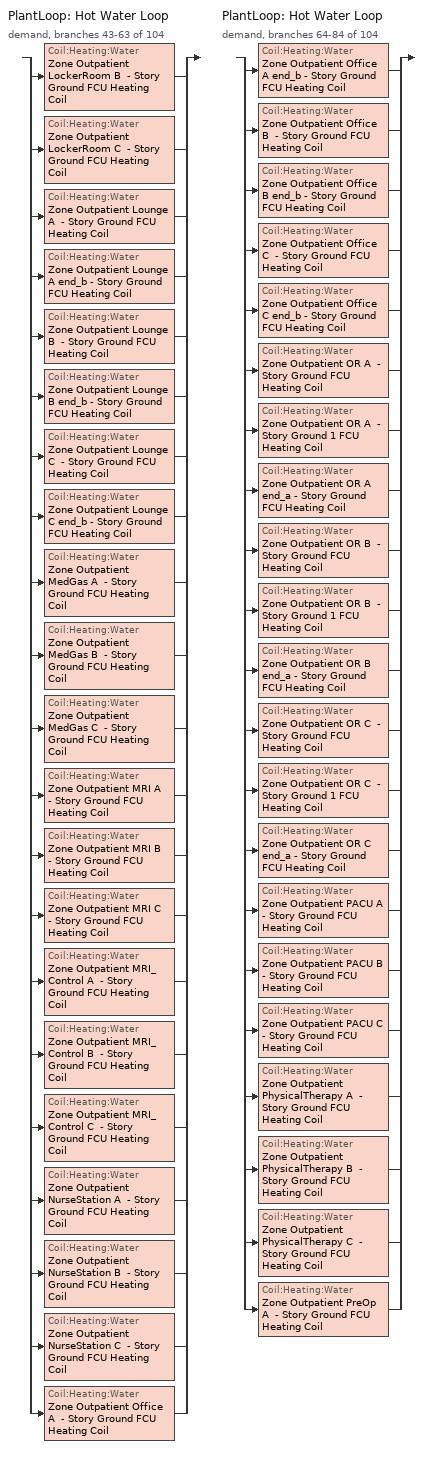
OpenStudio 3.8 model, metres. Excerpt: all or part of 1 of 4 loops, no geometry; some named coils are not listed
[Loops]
PlantLoop 'Hot Water Loop'
 demand, branches 43-63 of 104: split
  | Coil:Heating:Water 'Zone Outpatient LockerRoom B  - Story Ground FCU Heating Coil'
  | Coil:Heating:Water 'Zone Outpatient LockerRoom C  - Story Ground FCU Heating Coil'
  | Coil:Heating:Water 'Zone Outpatient Lounge A  - Story Ground FCU Heating Coil'
  | Coil:Heating:Water 'Zone Outpatient Lounge A end_b - Story Ground FCU Heating Coil'
  | Coil:Heating:Water 'Zone Outpatient Lounge B  - Story Ground FCU Heating Coil'
  | Coil:Heating:Water 'Zone Outpatient Lounge B end_b - Story Ground FCU Heating Coil'
  | Coil:Heating:Water 'Zone Outpatient Lounge C  - Story Ground FCU Heating Coil'
  | Coil:Heating:Water 'Zone Outpatient Lounge C end_b - Story Ground FCU Heating Coil'
  | Coil:Heating:Water 'Zone Outpatient MedGas A  - Story Ground FCU Heating Coil'
  | Coil:Heating:Water 'Zone Outpatient MedGas B  - Story Ground FCU Heating Coil'
  | Coil:Heating:Water 'Zone Outpatient MedGas C  - Story Ground FCU Heating Coil'
  | Coil:Heating:Water 'Zone Outpatient MRI A  - Story Ground FCU Heating Coil'
  | Coil:Heating:Water 'Zone Outpatient MRI B  - Story Ground FCU Heating Coil'
  | Coil:Heating:Water 'Zone Outpatient MRI C  - Story Ground FCU Heating Coil'
  | Coil:Heating:Water 'Zone Outpatient MRI_Control A  - Story Ground FCU Heating Coil'
  | Coil:Heating:Water 'Zone Outpatient MRI_Control B  - Story Ground FCU Heating Coil'
  | Coil:Heating:Water 'Zone Outpatient MRI_Control C  - Story Ground FCU Heating Coil'
  | Coil:Heating:Water 'Zone Outpatient NurseStation A  - Story Ground FCU Heating Coil'
  | Coil:Heating:Water 'Zone Outpatient NurseStation B  - Story Ground FCU Heating Coil'
  | Coil:Heating:Water 'Zone Outpatient NurseStation C  - Story Ground FCU Heating Coil'
  | Coil:Heating:Water 'Zone Outpatient Office A  - Story Ground FCU Heating Coil'
PlantLoop 'Hot Water Loop'
 demand, branches 64-84 of 104: split
  | Coil:Heating:Water 'Zone Outpatient Office A end_b - Story Ground FCU Heating Coil'
  | Coil:Heating:Water 'Zone Outpatient Office B  - Story Ground FCU Heating Coil'
  | Coil:Heating:Water 'Zone Outpatient Office B end_b - Story Ground FCU Heating Coil'
  | Coil:Heating:Water 'Zone Outpatient Office C  - Story Ground FCU Heating Coil'
  | Coil:Heating:Water 'Zone Outpatient Office C end_b - Story Ground FCU Heating Coil'
  | Coil:Heating:Water 'Zone Outpatient OR A  - Story Ground FCU Heating Coil'
  | Coil:Heating:Water 'Zone Outpatient OR A  - Story Ground 1 FCU Heating Coil'
  | Coil:Heating:Water 'Zone Outpatient OR A end_a - Story Ground FCU Heating Coil'
  | Coil:Heating:Water 'Zone Outpatient OR B  - Story Ground FCU Heating Coil'
  | Coil:Heating:Water 'Zone Outpatient OR B  - Story Ground 1 FCU Heating Coil'
  | Coil:Heating:Water 'Zone Outpatient OR B end_a - Story Ground FCU Heating Coil'
  | Coil:Heating:Water 'Zone Outpatient OR C  - Story Ground FCU Heating Coil'
  | Coil:Heating:Water 'Zone Outpatient OR C  - Story Ground 1 FCU Heating Coil'
  | Coil:Heating:Water 'Zone Outpatient OR C end_a - Story Ground FCU Heating Coil'
  | Coil:Heating:Water 'Zone Outpatient PACU A  - Story Ground FCU Heating Coil'
  | Coil:Heating:Water 'Zone Outpatient PACU B  - Story Ground FCU Heating Coil'
  | Coil:Heating:Water 'Zone Outpatient PACU C  - Story Ground FCU Heating Coil'
  | Coil:Heating:Water 'Zone Outpatient PhysicalTherapy A  - Story Ground FCU Heating Coil'
  | Coil:Heating:Water 'Zone Outpatient PhysicalTherapy B  - Story Ground FCU Heating Coil'
  | Coil:Heating:Water 'Zone Outpatient PhysicalTherapy C  - Story Ground FCU Heating Coil'
  | Coil:Heating:Water 'Zone Outpatient PreOp A  - Story Ground FCU Heating Coil'
[SizingPeriod:DesignDay] Barometric Pressure {Pa}=97470; Wind Speed {m/s}=2.6; Wind Direction {deg}=300; Rain Indicator=No; Snow Indicator=No; Day of Month=21; Day Type=SummerDesignDay; Daylight Saving Time Indicator=No; Humidity Condition Type=Wetbulb; Dry-Bulb Temperature Range Modifier Type=DefaultMultipliers; Solar Model Indicator=ASHRAETau
Name | Maximum Dry-Bulb Temperature {C} | Daily Dry-Bulb Temperature Range {deltaC} | Month | Wetbulb or DewPoint at Maximum Dry-Bulb {C} | ASHRAE Clear Sky Optical Depth for Beam Irradiance | ASHRAE Clear Sky Optical Depth for Diffuse Irradiance
Marietta Dobbins Af October .4% Condns DB=>MCWB 1 | 28.8 | 11.2 | 10 | 21.2 | 0.376 | 2.454
Marietta Dobbins Af September .4% Condns DB=>MCWB 1 | 33.4 | 9.6 | 9 | 22.9 | 0.387 | 2.423
[Coil:Heating:Water] Availability Schedule=Always On Discrete; Rated Inlet Water Temperature {C}=82.2222; Rated Inlet Air Temperature {C}=16.6; Rated Outlet Water Temperature {C}=71.1111; Rated Outlet Air Temperature {C}=40
Name | U-Factor Times Area Value {W/K} | Maximum Water Flow Rate {m3/s} | Rated Capacity {W}
Zone Outpatient LockerRoom B  - Story Ground FCU Heating Coil | 249.132 | 0.000240038 | 10974.3
Zone Outpatient LockerRoom C  - Story Ground FCU Heating Coil | 25.0793 | 2.41653e-05 | 1104.81
Zone Outpatient Lounge A  - Story Ground FCU Heating Coil; Zone Outpatient Lounge C  - Story Ground FCU Heating Coil | 16.9895 | 1.63715e-05 | 748.485
Zone Outpatient Lounge A end_b - Story Ground FCU Heating Coil; Zone Outpatient Lounge C end_b - Story Ground FCU Heating Coil | 41.8112 | 4.0299e-05 | 1842.42
Zone Outpatient Lounge B  - Story Ground FCU Heating Coil | 171.366 | 0.000165125 | 7549.32
Zone Outpatient Lounge B end_b - Story Ground FCU Heating Coil | 424.778 | 0.0004094 | 18717.3
Zone Outpatient MedGas A  - Story Ground FCU Heating Coil; Zone Outpatient MedGas C  - Story Ground FCU Heating Coil | 4.93854 | 4.76105e-06 | 217.67
Zone Outpatient MedGas B  - Story Ground FCU Heating Coil | 52.8658 | 5.09652e-05 | 2330.07
Zone Outpatient MRI A  - Story Ground FCU Heating Coil; Zone Outpatient MRI C  - Story Ground FCU Heating Coil | 17.3646 | 1.67316e-05 | 764.951
Zone Outpatient MRI B  - Story Ground FCU Heating Coil | 175.896 | 0.000169476 | 7748.26
Zone Outpatient MRI_Control A  - Story Ground FCU Heating Coil; Zone Outpatient MRI_Control C  - Story Ground FCU Heating Coil | 8.68644 | 8.37101e-06 | 382.713
Zone Outpatient MRI_Control B  - Story Ground FCU Heating Coil | 89.5206 | 8.62667e-05 | 3944.01
Zone Outpatient NurseStation A  - Story Ground FCU Heating Coil; Zone Outpatient NurseStation C  - Story Ground FCU Heating Coil | 30.2318 | 2.91274e-05 | 1331.67
Zone Outpatient NurseStation B  - Story Ground FCU Heating Coil | 304.132 | 0.000293007 | 13395.9
Zone Outpatient Office A  - Story Ground FCU Heating Coil | 297.134 | 0.000286433 | 13095.4
Zone Outpatient Office A end_b - Story Ground FCU Heating Coil | 59.1701 | 5.70438e-05 | 2607.97
Zone Outpatient Office B  - Story Ground FCU Heating Coil | 2136.55 | 0.0020591 | 94139.4
Zone Outpatient Office B end_b - Story Ground FCU Heating Coil | 554.532 | 0.000534561 | 24439.5
Zone Outpatient Office C  - Story Ground FCU Heating Coil | 296.849 | 0.000286158 | 13082.8
Zone Outpatient Office C end_b - Story Ground FCU Heating Coil | 59.1328 | 5.70078e-05 | 2606.33
Zone Outpatient OR A  - Story Ground FCU Heating Coil | 4.17886 | 4.15172e-06 | 189.812
Zone Outpatient OR A  - Story Ground 1 FCU Heating Coil; Zone Outpatient OR C  - Story Ground 1 FCU Heating Coil | 20.9823 | 2.08301e-05 | 952.328
Zone Outpatient OR A end_a - Story Ground FCU Heating Coil; Zone Outpatient OR C end_a - Story Ground FCU Heating Coil | 28.1766 | 2.79888e-05 | 1279.62
Zone Outpatient OR B  - Story Ground FCU Heating Coil | 57.9634 | 5.75523e-05 | 2631.22
Zone Outpatient OR B  - Story Ground 1 FCU Heating Coil | 232.495 | 0.000230807 | 10552.2
Zone Outpatient OR B end_a - Story Ground FCU Heating Coil | 312.211 | 0.000310126 | 14178.6
Zone Outpatient OR C  - Story Ground FCU Heating Coil | 4.17887 | 4.15172e-06 | 189.812
Zone Outpatient PACU A  - Story Ground FCU Heating Coil; Zone Outpatient PACU C  - Story Ground FCU Heating Coil | 32.7008 | 3.15051e-05 | 1440.38
Zone Outpatient PACU B  - Story Ground FCU Heating Coil | 327.558 | 0.000315564 | 14427.2
Zone Outpatient PhysicalTherapy A  - Story Ground FCU Heating Coil | 101.28 | 9.7599e-05 | 4462.11
Zone Outpatient PhysicalTherapy B  - Story Ground FCU Heating Coil | 824.89 | 0.000794683 | 36332
Zone Outpatient PhysicalTherapy C  - Story Ground FCU Heating Coil | 101.197 | 9.75193e-05 | 4458.46
Zone Outpatient PreOp A  - Story Ground FCU Heating Coil | 20.3688 | 1.96253e-05 | 897.246
[Controller:WaterCoil] Action=Normal; Controller Convergence Tolerance {deltaC}=0.0001; Minimum Actuated Flow {m3/s}=0
Name | Water Coil
Zone Outpatient LockerRoom B  - Story Ground FCU Heating Coil Controller | Zone Outpatient LockerRoom B  - Story Ground FCU Heating Coil
Zone Outpatient LockerRoom C  - Story Ground FCU Heating Coil Controller | Zone Outpatient LockerRoom C  - Story Ground FCU Heating Coil
Zone Outpatient Lounge A  - Story Ground FCU Heating Coil Controller | Zone Outpatient Lounge A  - Story Ground FCU Heating Coil
Zone Outpatient Lounge A end_b - Story Ground FCU Heating Coil Controller | Zone Outpatient Lounge A end_b - Story Ground FCU Heating Coil
Zone Outpatient Lounge B  - Story Ground FCU Heating Coil Controller | Zone Outpatient Lounge B  - Story Ground FCU Heating Coil
Zone Outpatient Lounge B end_b - Story Ground FCU Heating Coil Controller | Zone Outpatient Lounge B end_b - Story Ground FCU Heating Coil
Zone Outpatient Lounge C  - Story Ground FCU Heating Coil Controller | Zone Outpatient Lounge C  - Story Ground FCU Heating Coil
Zone Outpatient Lounge C end_b - Story Ground FCU Heating Coil Controller | Zone Outpatient Lounge C end_b - Story Ground FCU Heating Coil
Zone Outpatient MedGas A  - Story Ground FCU Heating Coil Controller | Zone Outpatient MedGas A  - Story Ground FCU Heating Coil
Zone Outpatient MedGas B  - Story Ground FCU Heating Coil Controller | Zone Outpatient MedGas B  - Story Ground FCU Heating Coil
Zone Outpatient MedGas C  - Story Ground FCU Heating Coil Controller | Zone Outpatient MedGas C  - Story Ground FCU Heating Coil
Zone Outpatient MRI A  - Story Ground FCU Heating Coil Controller | Zone Outpatient MRI A  - Story Ground FCU Heating Coil
Zone Outpatient MRI B  - Story Ground FCU Heating Coil Controller | Zone Outpatient MRI B  - Story Ground FCU Heating Coil
Zone Outpatient MRI C  - Story Ground FCU Heating Coil Controller | Zone Outpatient MRI C  - Story Ground FCU Heating Coil
Zone Outpatient MRI_Control A  - Story Ground FCU Heating Coil Controller | Zone Outpatient MRI_Control A  - Story Ground FCU Heating Coil
Zone Outpatient MRI_Control B  - Story Ground FCU Heating Coil Controller | Zone Outpatient MRI_Control B  - Story Ground FCU Heating Coil
Zone Outpatient MRI_Control C  - Story Ground FCU Heating Coil Controller | Zone Outpatient MRI_Control C  - Story Ground FCU Heating Coil
Zone Outpatient NurseStation A  - Story Ground FCU Heating Coil Controller | Zone Outpatient NurseStation A  - Story Ground FCU Heating Coil
Zone Outpatient NurseStation B  - Story Ground FCU Heating Coil Controller | Zone Outpatient NurseStation B  - Story Ground FCU Heating Coil
Zone Outpatient NurseStation C  - Story Ground FCU Heating Coil Controller | Zone Outpatient NurseStation C  - Story Ground FCU Heating Coil
Zone Outpatient Office A  - Story Ground FCU Heating Coil Controller | Zone Outpatient Office A  - Story Ground FCU Heating Coil
Zone Outpatient Office A end_b - Story Ground FCU Heating Coil Controller | Zone Outpatient Office A end_b - Story Ground FCU Heating Coil
Zone Outpatient Office B  - Story Ground FCU Heating Coil Controller | Zone Outpatient Office B  - Story Ground FCU Heating Coil
Zone Outpatient Office B end_b - Story Ground FCU Heating Coil Controller | Zone Outpatient Office B end_b - Story Ground FCU Heating Coil
Zone Outpatient Office C  - Story Ground FCU Heating Coil Controller | Zone Outpatient Office C  - Story Ground FCU Heating Coil
Zone Outpatient Office C end_b - Story Ground FCU Heating Coil Controller | Zone Outpatient Office C end_b - Story Ground FCU Heating Coil
Zone Outpatient OR A  - Story Ground FCU Heating Coil Controller | Zone Outpatient OR A  - Story Ground FCU Heating Coil
Zone Outpatient OR A  - Story Ground 1 FCU Heating Coil Controller | Zone Outpatient OR A  - Story Ground 1 FCU Heating Coil
Zone Outpatient OR A end_a - Story Ground FCU Heating Coil Controller | Zone Outpatient OR A end_a - Story Ground FCU Heating Coil
Zone Outpatient OR B  - Story Ground FCU Heating Coil Controller | Zone Outpatient OR B  - Story Ground FCU Heating Coil
Zone Outpatient OR B  - Story Ground 1 FCU Heating Coil Controller | Zone Outpatient OR B  - Story Ground 1 FCU Heating Coil
Zone Outpatient OR B end_a - Story Ground FCU Heating Coil Controller | Zone Outpatient OR B end_a - Story Ground FCU Heating Coil
Zone Outpatient OR C  - Story Ground FCU Heating Coil Controller | Zone Outpatient OR C  - Story Ground FCU Heating Coil
Zone Outpatient OR C  - Story Ground 1 FCU Heating Coil Controller | Zone Outpatient OR C  - Story Ground 1 FCU Heating Coil
Zone Outpatient OR C end_a - Story Ground FCU Heating Coil Controller | Zone Outpatient OR C end_a - Story Ground FCU Heating Coil
Zone Outpatient PACU A  - Story Ground FCU Heating Coil Controller | Zone Outpatient PACU A  - Story Ground FCU Heating Coil
Zone Outpatient PACU B  - Story Ground FCU Heating Coil Controller | Zone Outpatient PACU B  - Story Ground FCU Heating Coil
Zone Outpatient PACU C  - Story Ground FCU Heating Coil Controller | Zone Outpatient PACU C  - Story Ground FCU Heating Coil
Zone Outpatient PhysicalTherapy A  - Story Ground FCU Heating Coil Controller | Zone Outpatient PhysicalTherapy A  - Story Ground FCU Heating Coil
Zone Outpatient PhysicalTherapy B  - Story Ground FCU Heating Coil Controller | Zone Outpatient PhysicalTherapy B  - Story Ground FCU Heating Coil
Zone Outpatient PhysicalTherapy C  - Story Ground FCU Heating Coil Controller | Zone Outpatient PhysicalTherapy C  - Story Ground FCU Heating Coil
Zone Outpatient PreOp A  - Story Ground FCU Heating Coil Controller | Zone Outpatient PreOp A  - Story Ground FCU Heating Coil
[Fan:OnOff] Availability Schedule=Always On Discrete; Fan Total Efficiency=0.1595; Pressure Rise {Pa}=270.9; Motor Efficiency=0.29; Motor In Airstream Fraction=1
Name | Maximum Flow Rate {m3/s} | Fan Power Ratio Function of Speed Ratio Curve | Fan Efficiency Ratio Function of Speed Ratio Curve
Zone Outpatient LockerRoom B  - Story Ground Fan Coil fan | 1.70848 | Fan On Off Power Curve 40 | Fan On Off Efficiency Curve 40
Zone Outpatient LockerRoom C  - Story Ground Fan Coil fan | 0.159476 | Fan On Off Power Curve 41 | Fan On Off Efficiency Curve 41
Zone Outpatient Lounge A  - Story Ground Fan Coil fan | 0.102904 | Fan On Off Power Curve 42 | Fan On Off Efficiency Curve 42
Zone Outpatient Lounge A end_b - Story Ground Fan Coil fan | 0.215657 | Fan On Off Power Curve 43 | Fan On Off Efficiency Curve 43
Zone Outpatient Lounge B  - Story Ground Fan Coil fan | 1.11838 | Fan On Off Power Curve 44 | Fan On Off Efficiency Curve 44
Zone Outpatient Lounge B end_b - Story Ground Fan Coil fan | 2.3016 | Fan On Off Power Curve 45 | Fan On Off Efficiency Curve 45
Zone Outpatient Lounge C  - Story Ground Fan Coil fan | 0.102904 | Fan On Off Power Curve 46 | Fan On Off Efficiency Curve 46
Zone Outpatient Lounge C end_b - Story Ground Fan Coil fan | 0.215657 | Fan On Off Power Curve 47 | Fan On Off Efficiency Curve 47
Zone Outpatient MedGas A  - Story Ground Fan Coil fan | 0.00974621 | Fan On Off Power Curve 48 | Fan On Off Efficiency Curve 48
Zone Outpatient MedGas B  - Story Ground Fan Coil fan | 0.104328 | Fan On Off Power Curve 49 | Fan On Off Efficiency Curve 49
Zone Outpatient MedGas C  - Story Ground Fan Coil fan | 0.00974621 | Fan On Off Power Curve 50 | Fan On Off Efficiency Curve 50
Zone Outpatient MRI A  - Story Ground Fan Coil fan | 0.664515 | Fan On Off Power Curve 51 | Fan On Off Efficiency Curve 51
Zone Outpatient MRI B  - Story Ground Fan Coil fan | 7.16907 | Fan On Off Power Curve 52 | Fan On Off Efficiency Curve 52
Zone Outpatient MRI C  - Story Ground Fan Coil fan | 0.664515 | Fan On Off Power Curve 53 | Fan On Off Efficiency Curve 53
Zone Outpatient MRI_Control A  - Story Ground Fan Coil fan | 0.0296196 | Fan On Off Power Curve 54 | Fan On Off Efficiency Curve 54
Zone Outpatient MRI_Control B  - Story Ground Fan Coil fan | 0.328216 | Fan On Off Power Curve 55 | Fan On Off Efficiency Curve 55
Zone Outpatient MRI_Control C  - Story Ground Fan Coil fan | 0.0296196 | Fan On Off Power Curve 56 | Fan On Off Efficiency Curve 56
Zone Outpatient NurseStation A  - Story Ground Fan Coil fan | 0.155792 | Fan On Off Power Curve 57 | Fan On Off Efficiency Curve 57
Zone Outpatient NurseStation B  - Story Ground Fan Coil fan | 1.67172 | Fan On Off Power Curve 58 | Fan On Off Efficiency Curve 58
Zone Outpatient NurseStation C  - Story Ground Fan Coil fan | 0.155792 | Fan On Off Power Curve 59 | Fan On Off Efficiency Curve 59
Zone Outpatient Office A  - Story Ground Fan Coil fan | 1.20144 | Fan On Off Power Curve 60 | Fan On Off Efficiency Curve 60
Zone Outpatient Office A end_b - Story Ground Fan Coil fan | 0.212989 | Fan On Off Power Curve 61 | Fan On Off Efficiency Curve 61
Zone Outpatient Office B  - Story Ground Fan Coil fan | 9.68598 | Fan On Off Power Curve 62 | Fan On Off Efficiency Curve 62
Zone Outpatient Office B end_b - Story Ground Fan Coil fan | 2.1919 | Fan On Off Power Curve 63 | Fan On Off Efficiency Curve 63
Zone Outpatient Office C  - Story Ground Fan Coil fan | 0.907808 | Fan On Off Power Curve 64 | Fan On Off Efficiency Curve 64
Zone Outpatient Office C end_b - Story Ground Fan Coil fan | 0.181993 | Fan On Off Power Curve 65 | Fan On Off Efficiency Curve 65
Zone Outpatient OR A  - Story Ground Fan Coil fan | 0.148659 | Fan On Off Power Curve 66 | Fan On Off Efficiency Curve 66
Zone Outpatient OR A  - Story Ground 1 Fan Coil fan | 0.448954 | Fan On Off Power Curve 67 | Fan On Off Efficiency Curve 67
Zone Outpatient OR A end_a - Story Ground Fan Coil fan | 0.687269 | Fan On Off Power Curve 68 | Fan On Off Efficiency Curve 68
Zone Outpatient OR B  - Story Ground Fan Coil fan | 1.77875 | Fan On Off Power Curve 69 | Fan On Off Efficiency Curve 69
Zone Outpatient OR B  - Story Ground 1 Fan Coil fan | 4.69886 | Fan On Off Power Curve 70 | Fan On Off Efficiency Curve 70
Zone Outpatient OR B end_a - Story Ground Fan Coil fan | 7.44747 | Fan On Off Power Curve 71 | Fan On Off Efficiency Curve 71
Zone Outpatient OR C  - Story Ground Fan Coil fan | 0.13519 | Fan On Off Power Curve 72 | Fan On Off Efficiency Curve 72
Zone Outpatient OR C  - Story Ground 1 Fan Coil fan | 0.448954 | Fan On Off Power Curve 73 | Fan On Off Efficiency Curve 73
Zone Outpatient OR C end_a - Story Ground Fan Coil fan | 0.687269 | Fan On Off Power Curve 74 | Fan On Off Efficiency Curve 74
Zone Outpatient PACU A  - Story Ground Fan Coil fan | 0.221434 | Fan On Off Power Curve 75 | Fan On Off Efficiency Curve 75
Zone Outpatient PACU B  - Story Ground Fan Coil fan | 2.37338 | Fan On Off Power Curve 76 | Fan On Off Efficiency Curve 76
Zone Outpatient PACU C  - Story Ground Fan Coil fan | 0.221434 | Fan On Off Power Curve 77 | Fan On Off Efficiency Curve 77
Zone Outpatient PhysicalTherapy A  - Story Ground Fan Coil fan | 0.434536 | Fan On Off Power Curve 78 | Fan On Off Efficiency Curve 78
Zone Outpatient PhysicalTherapy B  - Story Ground Fan Coil fan | 3.96296 | Fan On Off Power Curve 79 | Fan On Off Efficiency Curve 79
Zone Outpatient PhysicalTherapy C  - Story Ground Fan Coil fan | 0.348267 | Fan On Off Power Curve 80 | Fan On Off Efficiency Curve 80
Zone Outpatient PreOp A  - Story Ground Fan Coil fan | 0.107134 | Fan On Off Power Curve 81 | Fan On Off Efficiency Curve 81
[ZoneHVAC:FourPipeFanCoil] Availability Schedule=Always On Discrete; Capacity Control Method=CyclingFan; Maximum Outdoor Air Flow Rate {m3/s}=0; Minimum Supply Air Temperature in Cooling Mode {C}=autosize; Maximum Supply Air Temperature in Heating Mode {C}=autosize
Name | Maximum Supply Air Flow Rate {m3/s} | Supply Air Fan | Cooling Coil | Maximum Cold Water Flow Rate {m3/s} | Heating Coil | Maximum Hot Water Flow Rate {m3/s}
Zone Outpatient LockerRoom B  - Story Ground FCU | 1.70848 | Zone Outpatient LockerRoom B  - Story Ground Fan Coil fan | Zone Outpatient LockerRoom B  - Story Ground FCU Cooling Coil | 0.00117968 | Zone Outpatient LockerRoom B  - Story Ground FCU Heating Coil | 0.000240038
Zone Outpatient LockerRoom C  - Story Ground FCU | 0.159476 | Zone Outpatient LockerRoom C  - Story Ground Fan Coil fan | Zone Outpatient LockerRoom C  - Story Ground FCU Cooling Coil | 0.000109464 | Zone Outpatient LockerRoom C  - Story Ground FCU Heating Coil | 2.41653e-05
Zone Outpatient Lounge A  - Story Ground FCU | 0.102904 | Zone Outpatient Lounge A  - Story Ground Fan Coil fan | Zone Outpatient Lounge A  - Story Ground FCU Cooling Coil | 7.02339e-05 | Zone Outpatient Lounge A  - Story Ground FCU Heating Coil | 1.63715e-05
Zone Outpatient Lounge A end_b - Story Ground FCU | 0.215657 | Zone Outpatient Lounge A end_b - Story Ground Fan Coil fan | Zone Outpatient Lounge A end_b - Story Ground FCU Cooling Coil | 0.000140825 | Zone Outpatient Lounge A end_b - Story Ground FCU Heating Coil | 4.0299e-05
Zone Outpatient Lounge B  - Story Ground FCU | 1.11838 | Zone Outpatient Lounge B  - Story Ground Fan Coil fan | Zone Outpatient Lounge B  - Story Ground FCU Cooling Coil | 0.000765867 | Zone Outpatient Lounge B  - Story Ground FCU Heating Coil | 0.000165125
Zone Outpatient Lounge B end_b - Story Ground FCU | 2.3016 | Zone Outpatient Lounge B end_b - Story Ground Fan Coil fan | Zone Outpatient Lounge B end_b - Story Ground FCU Cooling Coil | 0.00151135 | Zone Outpatient Lounge B end_b - Story Ground FCU Heating Coil | 0.0004094
Zone Outpatient Lounge C  - Story Ground FCU | 0.102904 | Zone Outpatient Lounge C  - Story Ground Fan Coil fan | Zone Outpatient Lounge C  - Story Ground FCU Cooling Coil | 7.02339e-05 | Zone Outpatient Lounge C  - Story Ground FCU Heating Coil | 1.63715e-05
Zone Outpatient Lounge C end_b - Story Ground FCU | 0.215657 | Zone Outpatient Lounge C end_b - Story Ground Fan Coil fan | Zone Outpatient Lounge C end_b - Story Ground FCU Cooling Coil | 0.000140825 | Zone Outpatient Lounge C end_b - Story Ground FCU Heating Coil | 4.0299e-05
Zone Outpatient MedGas A  - Story Ground FCU | 0.00974621 | Zone Outpatient MedGas A  - Story Ground Fan Coil fan | Zone Outpatient MedGas A  - Story Ground FCU Cooling Coil | 3.93174e-06 | Zone Outpatient MedGas A  - Story Ground FCU Heating Coil | 4.76105e-06
Zone Outpatient MedGas B  - Story Ground FCU | 0.104328 | Zone Outpatient MedGas B  - Story Ground Fan Coil fan | Zone Outpatient MedGas B  - Story Ground FCU Cooling Coil | 4.55196e-05 | Zone Outpatient MedGas B  - Story Ground FCU Heating Coil | 5.09652e-05
Zone Outpatient MedGas C  - Story Ground FCU | 0.00974621 | Zone Outpatient MedGas C  - Story Ground Fan Coil fan | Zone Outpatient MedGas C  - Story Ground FCU Cooling Coil | 3.93174e-06 | Zone Outpatient MedGas C  - Story Ground FCU Heating Coil | 4.76105e-06
Zone Outpatient MRI A  - Story Ground FCU | 0.664515 | Zone Outpatient MRI A  - Story Ground Fan Coil fan | Zone Outpatient MRI A  - Story Ground FCU Cooling Coil | 0.000382983 | Zone Outpatient MRI A  - Story Ground FCU Heating Coil | 1.67316e-05
Zone Outpatient MRI B  - Story Ground FCU | 7.16907 | Zone Outpatient MRI B  - Story Ground Fan Coil fan | Zone Outpatient MRI B  - Story Ground FCU Cooling Coil | 0.00413737 | Zone Outpatient MRI B  - Story Ground FCU Heating Coil | 0.000169476
Zone Outpatient MRI C  - Story Ground FCU | 0.664515 | Zone Outpatient MRI C  - Story Ground Fan Coil fan | Zone Outpatient MRI C  - Story Ground FCU Cooling Coil | 0.000382983 | Zone Outpatient MRI C  - Story Ground FCU Heating Coil | 1.67316e-05
Zone Outpatient MRI_Control A  - Story Ground FCU | 0.0296196 | Zone Outpatient MRI_Control A  - Story Ground Fan Coil fan | Zone Outpatient MRI_Control A  - Story Ground FCU Cooling Coil | 2.2386e-05 | Zone Outpatient MRI_Control A  - Story Ground FCU Heating Coil | 8.37101e-06
Zone Outpatient MRI_Control B  - Story Ground FCU | 0.328216 | Zone Outpatient MRI_Control B  - Story Ground Fan Coil fan | Zone Outpatient MRI_Control B  - Story Ground FCU Cooling Coil | 0.000250884 | Zone Outpatient MRI_Control B  - Story Ground FCU Heating Coil | 8.62667e-05
Zone Outpatient MRI_Control C  - Story Ground FCU | 0.0296196 | Zone Outpatient MRI_Control C  - Story Ground Fan Coil fan | Zone Outpatient MRI_Control C  - Story Ground FCU Cooling Coil | 2.2386e-05 | Zone Outpatient MRI_Control C  - Story Ground FCU Heating Coil | 8.37101e-06
Zone Outpatient NurseStation A  - Story Ground FCU | 0.155792 | Zone Outpatient NurseStation A  - Story Ground Fan Coil fan | Zone Outpatient NurseStation A  - Story Ground FCU Cooling Coil | 0.000118337 | Zone Outpatient NurseStation A  - Story Ground FCU Heating Coil | 2.91274e-05
Zone Outpatient NurseStation B  - Story Ground FCU | 1.67172 | Zone Outpatient NurseStation B  - Story Ground Fan Coil fan | Zone Outpatient NurseStation B  - Story Ground FCU Cooling Coil | 0.0012786 | Zone Outpatient NurseStation B  - Story Ground FCU Heating Coil | 0.000293007
Zone Outpatient NurseStation C  - Story Ground FCU | 0.155792 | Zone Outpatient NurseStation C  - Story Ground Fan Coil fan | Zone Outpatient NurseStation C  - Story Ground FCU Cooling Coil | 0.000118337 | Zone Outpatient NurseStation C  - Story Ground FCU Heating Coil | 2.91274e-05
Zone Outpatient Office A  - Story Ground FCU | 1.20144 | Zone Outpatient Office A  - Story Ground Fan Coil fan | Zone Outpatient Office A  - Story Ground FCU Cooling Coil | 0.000724349 | Zone Outpatient Office A  - Story Ground FCU Heating Coil | 0.000286433
Zone Outpatient Office A end_b - Story Ground FCU | 0.212989 | Zone Outpatient Office A end_b - Story Ground Fan Coil fan | Zone Outpatient Office A end_b - Story Ground FCU Cooling Coil | 0.00012576 | Zone Outpatient Office A end_b - Story Ground FCU Heating Coil | 5.70438e-05
Zone Outpatient Office B  - Story Ground FCU | 9.68598 | Zone Outpatient Office B  - Story Ground Fan Coil fan | Zone Outpatient Office B  - Story Ground FCU Cooling Coil | 0.00629683 | Zone Outpatient Office B  - Story Ground FCU Heating Coil | 0.0020591
Zone Outpatient Office B end_b - Story Ground FCU | 2.1919 | Zone Outpatient Office B end_b - Story Ground Fan Coil fan | Zone Outpatient Office B end_b - Story Ground FCU Cooling Coil | 0.00133987 | Zone Outpatient Office B end_b - Story Ground FCU Heating Coil | 0.000534561
Zone Outpatient Office C  - Story Ground FCU | 0.907808 | Zone Outpatient Office C  - Story Ground Fan Coil fan | Zone Outpatient Office C  - Story Ground FCU Cooling Coil | 0.000571853 | Zone Outpatient Office C  - Story Ground FCU Heating Coil | 0.000286158
Zone Outpatient Office C end_b - Story Ground FCU | 0.181993 | Zone Outpatient Office C end_b - Story Ground Fan Coil fan | Zone Outpatient Office C end_b - Story Ground FCU Cooling Coil | 0.000110014 | Zone Outpatient Office C end_b - Story Ground FCU Heating Coil | 5.70078e-05
Zone Outpatient OR A  - Story Ground FCU | 0.148659 | Zone Outpatient OR A  - Story Ground Fan Coil fan | Zone Outpatient OR A  - Story Ground FCU Cooling Coil | 5.81879e-05 | Zone Outpatient OR A  - Story Ground FCU Heating Coil | 4.15172e-06
Zone Outpatient OR A  - Story Ground 1 FCU | 0.448954 | Zone Outpatient OR A  - Story Ground 1 Fan Coil fan | Zone Outpatient OR A  - Story Ground 1 FCU Cooling Coil | 0.00019498 | Zone Outpatient OR A  - Story Ground 1 FCU Heating Coil | 2.08301e-05
Zone Outpatient OR A end_a - Story Ground FCU | 0.687269 | Zone Outpatient OR A end_a - Story Ground Fan Coil fan | Zone Outpatient OR A end_a - Story Ground FCU Cooling Coil | 0.000286182 | Zone Outpatient OR A end_a - Story Ground FCU Heating Coil | 2.79888e-05
Zone Outpatient OR B  - Story Ground FCU | 1.77875 | Zone Outpatient OR B  - Story Ground Fan Coil fan | Zone Outpatient OR B  - Story Ground FCU Cooling Coil | 0.000731915 | Zone Outpatient OR B  - Story Ground FCU Heating Coil | 5.75523e-05
Zone Outpatient OR B  - Story Ground 1 FCU | 4.69886 | Zone Outpatient OR B  - Story Ground 1 Fan Coil fan | Zone Outpatient OR B  - Story Ground 1 FCU Cooling Coil | 0.00206202 | Zone Outpatient OR B  - Story Ground 1 FCU Heating Coil | 0.000230807
Zone Outpatient OR B end_a - Story Ground FCU | 7.44747 | Zone Outpatient OR B end_a - Story Ground Fan Coil fan | Zone Outpatient OR B end_a - Story Ground FCU Cooling Coil | 0.0031111 | Zone Outpatient OR B end_a - Story Ground FCU Heating Coil | 0.000310126
Zone Outpatient OR C  - Story Ground FCU | 0.13519 | Zone Outpatient OR C  - Story Ground Fan Coil fan | Zone Outpatient OR C  - Story Ground FCU Cooling Coil | 5.42386e-05 | Zone Outpatient OR C  - Story Ground FCU Heating Coil | 4.15172e-06
Zone Outpatient OR C  - Story Ground 1 FCU | 0.448954 | Zone Outpatient OR C  - Story Ground 1 Fan Coil fan | Zone Outpatient OR C  - Story Ground 1 FCU Cooling Coil | 0.00019498 | Zone Outpatient OR C  - Story Ground 1 FCU Heating Coil | 2.08301e-05
Zone Outpatient OR C end_a - Story Ground FCU | 0.687269 | Zone Outpatient OR C end_a - Story Ground Fan Coil fan | Zone Outpatient OR C end_a - Story Ground FCU Cooling Coil | 0.000286182 | Zone Outpatient OR C end_a - Story Ground FCU Heating Coil | 2.79888e-05
Zone Outpatient PACU A  - Story Ground FCU | 0.221434 | Zone Outpatient PACU A  - Story Ground Fan Coil fan | Zone Outpatient PACU A  - Story Ground FCU Cooling Coil | 0.000160384 | Zone Outpatient PACU A  - Story Ground FCU Heating Coil | 3.15051e-05
Zone Outpatient PACU B  - Story Ground FCU | 2.37338 | Zone Outpatient PACU B  - Story Ground Fan Coil fan | Zone Outpatient PACU B  - Story Ground FCU Cooling Coil | 0.00173044 | Zone Outpatient PACU B  - Story Ground FCU Heating Coil | 0.000315564
Zone Outpatient PACU C  - Story Ground FCU | 0.221434 | Zone Outpatient PACU C  - Story Ground Fan Coil fan | Zone Outpatient PACU C  - Story Ground FCU Cooling Coil | 0.000160384 | Zone Outpatient PACU C  - Story Ground FCU Heating Coil | 3.15051e-05
Zone Outpatient PhysicalTherapy A  - Story Ground FCU | 0.434536 | Zone Outpatient PhysicalTherapy A  - Story Ground Fan Coil fan | Zone Outpatient PhysicalTherapy A  - Story Ground FCU Cooling Coil | 0.000315011 | Zone Outpatient PhysicalTherapy A  - Story Ground FCU Heating Coil | 9.7599e-05
Zone Outpatient PhysicalTherapy B  - Story Ground FCU | 3.96296 | Zone Outpatient PhysicalTherapy B  - Story Ground Fan Coil fan | Zone Outpatient PhysicalTherapy B  - Story Ground FCU Cooling Coil | 0.0031982 | Zone Outpatient PhysicalTherapy B  - Story Ground FCU Heating Coil | 0.000794683
Zone Outpatient PhysicalTherapy C  - Story Ground FCU | 0.348267 | Zone Outpatient PhysicalTherapy C  - Story Ground Fan Coil fan | Zone Outpatient PhysicalTherapy C  - Story Ground FCU Cooling Coil | 0.000272722 | Zone Outpatient PhysicalTherapy C  - Story Ground FCU Heating Coil | 9.75193e-05
Zone Outpatient PreOp A  - Story Ground FCU | 0.107134 | Zone Outpatient PreOp A  - Story Ground Fan Coil fan | Zone Outpatient PreOp A  - Story Ground FCU Cooling Coil | 7.76728e-05 | Zone Outpatient PreOp A  - Story Ground FCU Heating Coil | 1.96253e-05
[EnergyManagementSystem:Sensor]
OAT: Output Variable or Output Meter Index Key=Environment; Output Variable or Output Meter=Site Outdoor Air Drybulb Temperature
[EnergyManagementSystem:Actuator] Actuated Component Type=Schedule:Year; Actuated Component Control Type=Schedule Value
Name | Actuated Component
SYS102ZoneDOASHtgSch0 | Outpatient HtgSetp
SYS102ZoneDOASClgSch0 | Outpatient ClgSetp
SYS102ZoneDOASHtgSch1 | Outpatient OR HtgSetp
SYS102ZoneDOASClgSch1 | Outpatient OR ClgSetp
[EnergyManagementSystem:Program]
SYS102ZoneDOASOptimumStartProg0: IF DaylightSavings==0 && DayOfWeek>1 && Hour==5 && OAT<23.9 && OAT>1.7; SET SYS102ZoneDOASClgSch0 = 29.4; SET SYS102ZoneDOASHtgSch0 = 15.6; ELSEIF DaylightSavings==0 && DayOfWeek==1 && Hour==7 && OAT<23.9 && OAT>1.7; SET SYS102ZoneDOASClgSch0 = 29.4; SET SYS102ZoneDOASHtgSch0 = 15.6; ELSEIF DaylightSavings==1 && DayOfWeek>1 && Hour==4 && OAT<23.9 && OAT>1.7; SET SYS102ZoneDOASClgSch0 = 29.4; SET SYS102ZoneDOASHtgSch0 = 15.6; ELSEIF DaylightSavings==1 && DayOfWeek==1 && Hour==6 && OAT<23.9 && OAT>1.7; SET SYS102ZoneDOASClgSch0 = 29.4; SET SYS102ZoneDOASHtgSch0 = 15.6; ELSE; SET SYS102ZoneDOASClgSch0 = NULL; SET SYS102ZoneDOASHtgSch0 = NULL; ENDIF
SYS102ZoneDOASOptimumStartProg1: IF DaylightSavings==0 && DayOfWeek>1 && Hour==5 && OAT<23.9 && OAT>1.7; SET SYS102ZoneDOASClgSch1 = 29.4; SET SYS102ZoneDOASHtgSch1 = 15.6; ELSEIF DaylightSavings==0 && DayOfWeek==1 && Hour==7 && OAT<23.9 && OAT>1.7; SET SYS102ZoneDOASClgSch1 = 29.4; SET SYS102ZoneDOASHtgSch1 = 15.6; ELSEIF DaylightSavings==1 && DayOfWeek>1 && Hour==4 && OAT<23.9 && OAT>1.7; SET SYS102ZoneDOASClgSch1 = 29.4; SET SYS102ZoneDOASHtgSch1 = 15.6; ELSEIF DaylightSavings==1 && DayOfWeek==1 && Hour==6 && OAT<23.9 && OAT>1.7; SET SYS102ZoneDOASClgSch1 = 29.4; SET SYS102ZoneDOASHtgSch1 = 15.6; ELSE; SET SYS102ZoneDOASClgSch1 = NULL; SET SYS102ZoneDOASHtgSch1 = NULL; ENDIF
[EnergyManagementSystem:ProgramCallingManager]
SYS102ZoneDOASOptimumStartCallingManager0: BeginTimestepBeforePredictor; SYS102ZoneDOASOptimumStartProg0
SYS102ZoneDOASOptimumStartCallingManager1: BeginTimestepBeforePredictor; SYS102ZoneDOASOptimumStartProg1
[Schedule:Ruleset]
Name | Default Day Schedule | Summer Design Day Schedule | Winter Design Day Schedule
Outpatient HtgSetp | Outpatient HtgSetp Default | Outpatient HtgSetp Summer Design Day | Outpatient HtgSetp Winter Design Day
Outpatient ClgSetp | Outpatient ClgSetp Default | Outpatient ClgSetp Summer Design Day | Outpatient ClgSetp Winter Design Day
Outpatient OR HtgSetp | Outpatient OR HtgSetp Default | Outpatient OR HtgSetp Summer Design Day | Outpatient OR HtgSetp Winter Design Day
Outpatient OR ClgSetp | Outpatient OR ClgSetp Default | Outpatient OR ClgSetp Summer Design Day | Outpatient OR ClgSetp Winter Design Day
[Schedule:Day]
Outpatient HtgSetp Default: Average, 6, 45, 18.3, 12, 15, 21.1, 24, 0, 18.3
Outpatient HtgSetp Summer Design Day: 5, 0, 18.3, 18, 0, 21.1, 24, 0, 18.3
Outpatient HtgSetp Wknd Day; Outpatient OR HtgSetp Default; autogen Schedule Rule 11 1_day_sch; autogen Outpatient OR HtgSetp 0_day_sch; autogen Outpatient OR HtgSetp 1_day_sch: Average, 24, 0, 18.3
Outpatient HtgSetp Winter Design Day: 7, 0, 18.3, 15, 0, 21.1, 24, 0, 18.3
Outpatient ClgSetp Default: Average, 6, 45, 25, 12, 15, 22.2, 24, 0, 25
Outpatient ClgSetp Summer Design Day: 5, 0, 25, 18, 0, 22.2, 24, 0, 25
Outpatient ClgSetp Wknd Day; autogen Schedule Rule 12 1_day_sch: Average, 24, 0, 25
Outpatient ClgSetp Winter Design Day: 7, 0, 25, 15, 0, 22.2, 24, 0, 25
Outpatient OR HtgSetp Winter Design Day; Outpatient OR HtgSetp Summer Design Day: 24, 0, 18.3
Outpatient OR ClgSetp Default; autogen Outpatient OR ClgSetp 0_day_sch; autogen Outpatient OR ClgSetp 1_day_sch: Average, 6, 0, 22.2, 17, 0, 18.3, 24, 0, 22.2
Outpatient OR ClgSetp Winter Design Day; Outpatient OR ClgSetp Summer Design Day: 6, 0, 22.2, 17, 0, 18.3, 24, 0, 22.2
[Schedule:Rule] Apply Sunday=Yes; Apply Saturday=Yes
Name | Schedule Ruleset | Rule Order | Day Schedule | Date Specification Type | Start Month | Start Day | End Month | End Day | Apply Monday | Apply Tuesday | Apply Wednesday | Apply Thursday | Apply Friday | Specific Month 1 | Specific Day 1 | Specific Month 2 | Specific Day 2 | Specific Month 3 | Specific Day 3 | Specific Month 4 | Specific Day 4 | Specific Month 5 | Specific Day 5 | Specific Month 6 | Specific Day 6 | Specific Month 7 | Specific Day 7 | Specific Month 8 | Specific Day 8 | Specific Month 9 | Specific Day 9 | Specific Month 10 | Specific Day 10 | Specific Month 11 | Specific Day 11 | Specific Month 12 | Specific Day 12 | Specific Month 13 | Specific Day 13 | Specific Month 14 | Specific Day 14 | Specific Month 15 | Specific Day 15 | Specific Month 16 | Specific Day 16 | Specific Month 17 | Specific Day 17 | Specific Month 18 | Specific Day 18 | Specific Month 19 | Specific Day 19 | Specific Month 20 | Specific Day 20 | Specific Month 21 | Specific Day 21 | Specific Month 22 | Specific Day 22 | Specific Month 23 | Specific Day 23 | Specific Month 24 | Specific Day 24 | Specific Month 25 | Specific Day 25 | Specific Month 26 | Specific Day 26 | Specific Month 27 | Specific Day 27 | Specific Month 28 | Specific Day 28 | Specific Month 29 | Specific Day 29 | Specific Month 30 | Specific Day 30 | Specific Month 31 | Specific Day 31 | Specific Month 32 | Specific Day 32 | Specific Month 33 | Specific Day 33 | Specific Month 34 | Specific Day 34 | Specific Month 35 | Specific Day 35 | Specific Month 36 | Specific Day 36 | Specific Month 37 | Specific Day 37 | Specific Month 38 | Specific Day 38 | Specific Month 39 | Specific Day 39 | Specific Month 40 | Specific Day 40 | Specific Month 41 | Specific Day 41 | Specific Month 42 | Specific Day 42 | Specific Month 43 | Specific Day 43 | Specific Month 44 | Specific Day 44 | Specific Month 45 | Specific Day 45 | Specific Month 46 | Specific Day 46 | Specific Month 47 | Specific Day 47 | Specific Month 48 | Specific Day 48 | Specific Month 49 | Specific Day 49 | Specific Month 50 | Specific Day 50 | Specific Month 51 | Specific Day 51 | Specific Month 52 | Specific Day 52
Schedule Rule 11 | Outpatient HtgSetp | 0 | Outpatient HtgSetp Wknd Day | DateRange | 1 | 1 | 12 | 31
Schedule Rule 12 | Outpatient ClgSetp | 0 | Outpatient ClgSetp Wknd Day | DateRange | 1 | 1 | 12 | 31
autogen Schedule Rule 12 1 | Outpatient ClgSetp | 1 | autogen Schedule Rule 12 1_day_sch | SpecificDates |  |  |  |  | Yes | Yes | Yes | Yes | Yes | 1 | 7 | 1 | 14 | 1 | 21 | 1 | 28 | 2 | 4 | 2 | 11 | 2 | 18 | 2 | 25 | 3 | 4 | 3 | 11 | 3 | 18 | 3 | 25 | 4 | 1 | 4 | 8 | 4 | 15 | 4 | 22 | 4 | 29 | 5 | 6 | 5 | 13 | 5 | 20 | 5 | 27 | 6 | 3 | 6 | 10 | 6 | 17 | 6 | 24 | 7 | 1 | 7 | 8 | 7 | 15 | 7 | 22 | 7 | 29 | 8 | 5 | 8 | 12 | 8 | 19 | 8 | 26 | 9 | 2 | 9 | 9 | 9 | 16 | 9 | 23 | 9 | 30 | 10 | 7 | 10 | 14 | 10 | 21 | 10 | 28 | 11 | 4 | 11 | 11 | 11 | 18 | 11 | 25 | 12 | 2 | 12 | 9 | 12 | 16 | 12 | 23 | 12 | 30
autogen Schedule Rule 11 1 | Outpatient HtgSetp | 1 | autogen Schedule Rule 11 1_day_sch | SpecificDates |  |  |  |  | Yes | Yes | Yes | Yes | Yes | 1 | 7 | 1 | 14 | 1 | 21 | 1 | 28 | 2 | 4 | 2 | 11 | 2 | 18 | 2 | 25 | 3 | 4 | 3 | 11 | 3 | 18 | 3 | 25 | 4 | 1 | 4 | 8 | 4 | 15 | 4 | 22 | 4 | 29 | 5 | 6 | 5 | 13 | 5 | 20 | 5 | 27 | 6 | 3 | 6 | 10 | 6 | 17 | 6 | 24 | 7 | 1 | 7 | 8 | 7 | 15 | 7 | 22 | 7 | 29 | 8 | 5 | 8 | 12 | 8 | 19 | 8 | 26 | 9 | 2 | 9 | 9 | 9 | 16 | 9 | 23 | 9 | 30 | 10 | 7 | 10 | 14 | 10 | 21 | 10 | 28 | 11 | 4 | 11 | 11 | 11 | 18 | 11 | 25 | 12 | 2 | 12 | 9 | 12 | 16 | 12 | 23 | 12 | 30
autogen Outpatient OR ClgSetp 0 | Outpatient OR ClgSetp | 0 | autogen Outpatient OR ClgSetp 0_day_sch | SpecificDates |  |  |  |  | Yes | Yes | Yes | Yes | Yes | 1 | 6 | 1 | 13 | 1 | 20 | 1 | 27 | 2 | 3 | 2 | 10 | 2 | 17 | 2 | 24 | 3 | 3 | 3 | 10 | 3 | 17 | 3 | 24 | 3 | 31 | 4 | 7 | 4 | 14 | 4 | 21 | 4 | 28 | 5 | 5 | 5 | 12 | 5 | 19 | 5 | 26 | 6 | 2 | 6 | 9 | 6 | 16 | 6 | 23 | 6 | 30 | 7 | 7 | 7 | 14 | 7 | 21 | 7 | 28 | 8 | 4 | 8 | 11 | 8 | 18 | 8 | 25 | 9 | 1 | 9 | 8 | 9 | 15 | 9 | 22 | 9 | 29 | 10 | 6 | 10 | 13 | 10 | 20 | 10 | 27 | 11 | 3 | 11 | 10 | 11 | 17 | 11 | 24 | 12 | 1 | 12 | 8 | 12 | 15 | 12 | 22 | 12 | 29
autogen Outpatient OR ClgSetp 1 | Outpatient OR ClgSetp | 1 | autogen Outpatient OR ClgSetp 1_day_sch | SpecificDates |  |  |  |  | Yes | Yes | Yes | Yes | Yes | 1 | 7 | 1 | 14 | 1 | 21 | 1 | 28 | 2 | 4 | 2 | 11 | 2 | 18 | 2 | 25 | 3 | 4 | 3 | 11 | 3 | 18 | 3 | 25 | 4 | 1 | 4 | 8 | 4 | 15 | 4 | 22 | 4 | 29 | 5 | 6 | 5 | 13 | 5 | 20 | 5 | 27 | 6 | 3 | 6 | 10 | 6 | 17 | 6 | 24 | 7 | 1 | 7 | 8 | 7 | 15 | 7 | 22 | 7 | 29 | 8 | 5 | 8 | 12 | 8 | 19 | 8 | 26 | 9 | 2 | 9 | 9 | 9 | 16 | 9 | 23 | 9 | 30 | 10 | 7 | 10 | 14 | 10 | 21 | 10 | 28 | 11 | 4 | 11 | 11 | 11 | 18 | 11 | 25 | 12 | 2 | 12 | 9 | 12 | 16 | 12 | 23 | 12 | 30
autogen Outpatient OR HtgSetp 0 | Outpatient OR HtgSetp | 0 | autogen Outpatient OR HtgSetp 0_day_sch | SpecificDates |  |  |  |  | Yes | Yes | Yes | Yes | Yes | 1 | 6 | 1 | 13 | 1 | 20 | 1 | 27 | 2 | 3 | 2 | 10 | 2 | 17 | 2 | 24 | 3 | 3 | 3 | 10 | 3 | 17 | 3 | 24 | 3 | 31 | 4 | 7 | 4 | 14 | 4 | 21 | 4 | 28 | 5 | 5 | 5 | 12 | 5 | 19 | 5 | 26 | 6 | 2 | 6 | 9 | 6 | 16 | 6 | 23 | 6 | 30 | 7 | 7 | 7 | 14 | 7 | 21 | 7 | 28 | 8 | 4 | 8 | 11 | 8 | 18 | 8 | 25 | 9 | 1 | 9 | 8 | 9 | 15 | 9 | 22 | 9 | 29 | 10 | 6 | 10 | 13 | 10 | 20 | 10 | 27 | 11 | 3 | 11 | 10 | 11 | 17 | 11 | 24 | 12 | 1 | 12 | 8 | 12 | 15 | 12 | 22 | 12 | 29
autogen Outpatient OR HtgSetp 1 | Outpatient OR HtgSetp | 1 | autogen Outpatient OR HtgSetp 1_day_sch | SpecificDates |  |  |  |  | Yes | Yes | Yes | Yes | Yes | 1 | 7 | 1 | 14 | 1 | 21 | 1 | 28 | 2 | 4 | 2 | 11 | 2 | 18 | 2 | 25 | 3 | 4 | 3 | 11 | 3 | 18 | 3 | 25 | 4 | 1 | 4 | 8 | 4 | 15 | 4 | 22 | 4 | 29 | 5 | 6 | 5 | 13 | 5 | 20 | 5 | 27 | 6 | 3 | 6 | 10 | 6 | 17 | 6 | 24 | 7 | 1 | 7 | 8 | 7 | 15 | 7 | 22 | 7 | 29 | 8 | 5 | 8 | 12 | 8 | 19 | 8 | 26 | 9 | 2 | 9 | 9 | 9 | 16 | 9 | 23 | 9 | 30 | 10 | 7 | 10 | 14 | 10 | 21 | 10 | 28 | 11 | 4 | 11 | 11 | 11 | 18 | 11 | 25 | 12 | 2 | 12 | 9 | 12 | 16 | 12 | 23 | 12 | 30
[Schedule:Constant]
Always On Discrete: Value=1
[Curve:Exponent] Coefficient1 Constant=1; Coefficient2 Constant=0; Coefficient3 Constant=0; Minimum Value of x=0; Maximum Value of x=1
Fan On Off Power Curve 40; Fan On Off Power Curve 41; Fan On Off Power Curve 42; Fan On Off Power Curve 43; Fan On Off Power Curve 44; Fan On Off Power Curve 45; Fan On Off Power Curve 46; Fan On Off Power Curve 47; Fan On Off Power Curve 48; Fan On Off Power Curve 49; Fan On Off Power Curve 50; Fan On Off Power Curve 51; Fan On Off Power Curve 52; Fan On Off Power Curve 53; Fan On Off Power Curve 54; Fan On Off Power Curve 55; Fan On Off Power Curve 56; Fan On Off Power Curve 57; Fan On Off Power Curve 58; Fan On Off Power Curve 59; Fan On Off Power Curve 60; Fan On Off Power Curve 61; Fan On Off Power Curve 62; Fan On Off Power Curve 63; Fan On Off Power Curve 64; Fan On Off Power Curve 65; Fan On Off Power Curve 66; Fan On Off Power Curve 67; Fan On Off Power Curve 68; Fan On Off Power Curve 69; Fan On Off Power Curve 70; Fan On Off Power Curve 71; Fan On Off Power Curve 72; Fan On Off Power Curve 73; Fan On Off Power Curve 74; Fan On Off Power Curve 75; Fan On Off Power Curve 76; Fan On Off Power Curve 77; Fan On Off Power Curve 78; Fan On Off Power Curve 79; Fan On Off Power Curve 80; Fan On Off Power Curve 81
[Curve:Cubic] Coefficient1 Constant=1; Coefficient2 x=0; Coefficient3 x**2=0; Coefficient4 x**3=0; Minimum Value of x=0; Maximum Value of x=1
Fan On Off Efficiency Curve 40; Fan On Off Efficiency Curve 41; Fan On Off Efficiency Curve 42; Fan On Off Efficiency Curve 43; Fan On Off Efficiency Curve 44; Fan On Off Efficiency Curve 45; Fan On Off Efficiency Curve 46; Fan On Off Efficiency Curve 47; Fan On Off Efficiency Curve 48; Fan On Off Efficiency Curve 49; Fan On Off Efficiency Curve 50; Fan On Off Efficiency Curve 51; Fan On Off Efficiency Curve 52; Fan On Off Efficiency Curve 53; Fan On Off Efficiency Curve 54; Fan On Off Efficiency Curve 55; Fan On Off Efficiency Curve 56; Fan On Off Efficiency Curve 57; Fan On Off Efficiency Curve 58; Fan On Off Efficiency Curve 59; Fan On Off Efficiency Curve 60; Fan On Off Efficiency Curve 61; Fan On Off Efficiency Curve 62; Fan On Off Efficiency Curve 63; Fan On Off Efficiency Curve 64; Fan On Off Efficiency Curve 65; Fan On Off Efficiency Curve 66; Fan On Off Efficiency Curve 67; Fan On Off Efficiency Curve 68; Fan On Off Efficiency Curve 69; Fan On Off Efficiency Curve 70; Fan On Off Efficiency Curve 71; Fan On Off Efficiency Curve 72; Fan On Off Efficiency Curve 73; Fan On Off Efficiency Curve 74; Fan On Off Efficiency Curve 75; Fan On Off Efficiency Curve 76; Fan On Off Efficiency Curve 77; Fan On Off Efficiency Curve 78; Fan On Off Efficiency Curve 79; Fan On Off Efficiency Curve 80; Fan On Off Efficiency Curve 81
